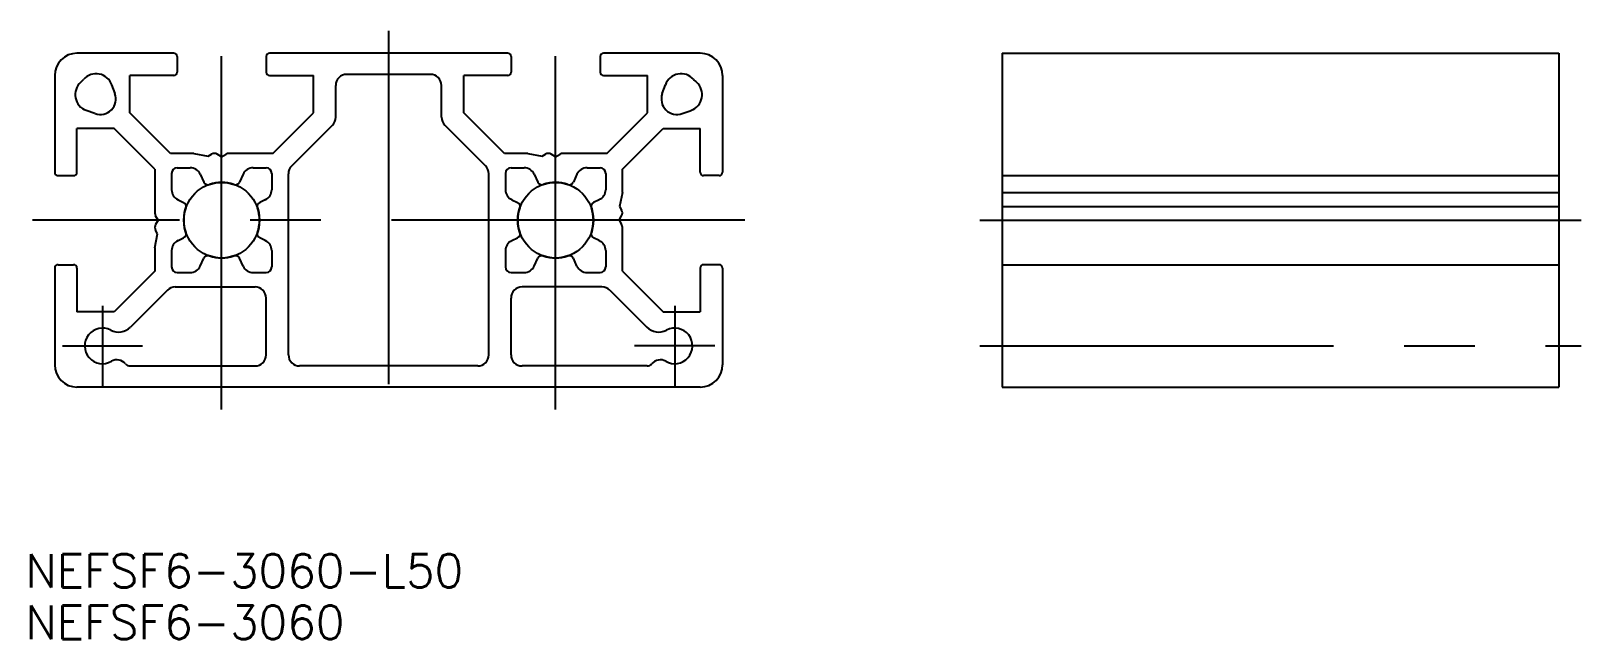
# Model space of a CAD drawing. Extents: x -32 to 107, y -38 to 17.
import ezdxf

# ---------------------------------------------------------------- set-up
doc = ezdxf.new("R2010")
doc.units = 0
doc.linetypes.add('CENTER', pattern=[50.8, 31.75, -6.35, 6.35, -6.35])
doc.linetypes.add('PHANTOM', pattern=[63.5, 31.75, -6.35, 6.35, -6.35, 6.35, -6.35])
doc.layers.get('0').update_dxf_attribs({"linetype": 'CONTINUOUS'})
doc.layers.add('CENTER', color=1, linetype='CENTER')
doc.styles.get("Standard").update_dxf_attribs({"font": 'txt.shx', "height": 3, "bigfont": 'bigfont.shx'})

# ---------------------------------------------------------------- blocks, each defined once
blk = doc.blocks.new('*U2')
at = {"color": 7, "linetype": 'CONTINUOUS'}
blk.add_text('NEFSF6-3060-L50', height=3, dxfattribs=at).set_placement((-32.64, -33))
blk = doc.blocks.new('*U3')
at = {"color": 7, "linetype": 'CONTINUOUS'}
blk.add_text('NEFSF6-3060', height=3, dxfattribs=at).set_placement((-32.64, -37.64))

msp = doc.modelspace()

# ---------------------------------------------------------------- linework, layer by layer
at = {"color": 7, "linetype": 'CONTINUOUS'}
for p, q in [((-19.3, 15), (-28, 15)), ((-19, 14.7), (-19, 13.3)), ((-11, 14.7), (-11, 13.3)), ((10.7, 15), (-10.7, 15)), ((11, 14.7), (11, 13.3)), ((19, 14.7), (19, 13.3)), ((28, 15), (19.3, 15)), ((55.13, 15), (105.13, 15)), ((55.13, 15), (55.13, -15)), ((105.13, 15), (105.13, -15)), ((-30, 13), (-30, 4.3)), ((-23.25, 9.66), (-23.25, 13)), ((-19.3, 13), (-23.25, 13)), ((-10.7, 13), (-6.75, 13)), ((-6.75, 9.66), (-6.75, 13)), ((3.75, 13.1), (-3.75, 13.1)), ((6.75, 9.66), (6.75, 13)), ((10.7, 13), (6.75, 13)), ((19.3, 13), (23.25, 13)), ((23.25, 9.66), (23.25, 13)), ((30, 13), (30, 4.3)), ((-24.58, 11.38), (-24.87, 12.17)), ((-4.75, 9.25), (-4.75, 12.1)), ((4.75, 9.25), (4.75, 12.1)), ((24.58, 11.38), (24.87, 12.17)), ((-26.38, 9.58), (-27.17, 9.87)), ((26.38, 9.58), (27.17, 9.87)), ((-19.59, 6), (-23.25, 9.66)), ((-10.41, 6), (-6.75, 9.66)), ((-8.71, 4.88), (-5.04, 8.54)), ((8.71, 4.88), (5.04, 8.54)), ((10.41, 6), (6.75, 9.66)), ((19.59, 6), (23.25, 9.66)), ((-24.66, 8.25), (-28, 8.25)), ((-28, 4.3), (-28, 8.25)), ((-21, 4.59), (-24.66, 8.25)), ((21, 4.59), (24.66, 8.25)), ((24.66, 8.25), (28, 8.25)), ((28, 4.3), (28, 8.25)), ((-17.5, 6), (-19.59, 6)), ((-17.5, 6), (-16.22, 5.75)), ((-16.22, 5.75), (-15.9, 5.93)), ((-15, 5.7), (-15.4, 5.93)), ((-15, 5.7), (-14.6, 5.93)), ((-10.41, 6), (-14.35, 6)), ((12.5, 6), (10.41, 6)), ((12.5, 6), (13.78, 5.75)), ((13.78, 5.75), (14.1, 5.93)), ((15, 5.7), (14.6, 5.93)), ((15, 5.7), (15.4, 5.93)), ((19.59, 6), (15.65, 6)), ((-21, 4.59), (-21, 0.65)), ((-19.5, 4.2), (-19.5, 2.74)), ((-19, 4.7), (-17.83, 4.7)), ((-12.17, 4.7), (-11, 4.7)), ((-10.5, 4.2), (-10.5, 2.74)), ((10.5, 4.2), (10.5, 2.74)), ((11, 4.7), (12.17, 4.7)), ((17.83, 4.7), (19, 4.7)), ((19.5, 4.2), (19.5, 2.74)), ((21, 2.5), (21, 4.59)), ((-29.7, 4), (-28.3, 4)), ((-16.92, 4.12), (-16.6, 3.42)), ((-13.08, 4.12), (-13.4, 3.42)), ((-9, -12.1), (-9, 4.17)), ((9, -12.1), (9, 4.17)), ((13.08, 4.12), (13.4, 3.42)), ((16.92, 4.12), (16.6, 3.42)), ((29.7, 4), (28.3, 4)), ((55.13, 4), (105.13, 4)), ((-18.92, 1.83), (-18.42, 1.6)), ((-11.08, 1.83), (-11.58, 1.6)), ((11.08, 1.83), (11.58, 1.6)), ((18.92, 1.83), (18.42, 1.6)), ((21, 2.5), (20.75, 1.22)), ((55.13, 2.5), (105.13, 2.5)), ((-20.7, 0), (-20.93, 0.4)), ((-20.7, 0), (-20.93, -0.4)), ((20.7, 0), (20.93, 0.4)), ((20.7, 0), (20.93, -0.4)), ((20.75, 1.22), (20.93, 0.9)), ((55.13, 1.22), (105.13, 1.22)), ((55.13, 0), (105.13, 0)), ((-21, -2.5), (-20.75, -1.22)), ((-20.75, -1.22), (-20.93, -0.9)), ((21, -4.59), (21, -0.65)), ((-21, -2.5), (-21, -4.59)), ((-19.5, -2.74), (-19.5, -4.2)), ((-18.92, -1.83), (-18.42, -1.6)), ((-11.08, -1.83), (-11.58, -1.6)), ((-10.5, -2.74), (-10.5, -4.2)), ((10.5, -2.74), (10.5, -4.2)), ((11.08, -1.83), (11.58, -1.6)), ((18.92, -1.83), (18.42, -1.6)), ((19.5, -2.74), (19.5, -4.2)), ((-29.7, -4), (-28.3, -4)), ((-16.92, -4.12), (-16.6, -3.42)), ((-13.08, -4.12), (-13.4, -3.42)), ((13.08, -4.12), (13.4, -3.42)), ((16.92, -4.12), (16.6, -3.42)), ((29.7, -4), (28.3, -4)), ((55.13, -4), (105.13, -4)), ((-30, -4.3), (-30, -13)), ((-28, -4.3), (-28, -8.25)), ((-21, -4.59), (-24.66, -8.25)), ((-19, -4.7), (-17.83, -4.7)), ((-12.17, -4.7), (-11, -4.7)), ((11, -4.7), (12.17, -4.7)), ((17.83, -4.7), (19, -4.7)), ((21, -4.59), (24.66, -8.25)), ((28, -4.3), (28, -8.25)), ((30, -4.3), (30, -13)), ((-19.88, -6.29), (-23.19, -9.61)), ((-19.17, -6), (-12, -6)), ((19.17, -6), (12, -6)), ((19.88, -6.29), (23.19, -9.61)), ((-24.66, -8.25), (-28, -8.25)), ((-11, -12.1), (-11, -7)), ((11, -12.1), (11, -7)), ((24.66, -8.25), (28, -8.25)), ((-23.24, -13.1), (-12, -13.1)), ((8, -13.1), (-8, -13.1)), ((23.24, -13.1), (12, -13.1)), ((28, -15), (-28, -15)), ((55.13, -15), (105.13, -15))]:
    msp.add_line(p, q, dxfattribs=at)
at = {"color": 3, "linetype": 'PHANTOM'}
for centre in [(-15, 0), (15, 0)]:
    msp.add_circle(centre, 3.4, dxfattribs=at)
at = {"color": 7, "linetype": 'CONTINUOUS'}
for centre, radius, start, end in [((-28, 13), 2, 90, 180), ((-19.3, 14.7), 0.3, 0, 90), ((-10.7, 14.7), 0.3, 90, 180), ((10.7, 14.7), 0.3, 0, 90), ((19.3, 14.7), 0.3, 90, 180), ((28, 13), 2, 0, 90), ((-30, 15), 3.5, 311.9598, 318.0402), ((-26.28, 11.66), 1.5, 20, 138.0402), ((-19.3, 13.3), 0.3, 270, 0), ((-10.7, 13.3), 0.3, 180, 270), ((-3.75, 12.1), 1, 90, 180), ((3.75, 12.1), 1, 0, 90), ((10.7, 13.3), 0.3, 270, 0), ((19.3, 13.3), 0.3, 180, 270), ((26.28, 11.66), 1.5, 41.9598, 160), ((30, 15), 3.5, 221.9598, 228.0402), ((-26.66, 11.28), 1.5, 131.9598, 250), ((-25.9, 10.9), 1.4, 250, 20), ((25.9, 10.9), 1.4, 160, 290), ((26.66, 11.28), 1.5, 290, 48.0402), ((-5.75, 9.25), 1, 315, 0), ((5.75, 9.25), 1, 180, 225), ((-15.65, 5.5), 0.5, 60, 120), ((-14.35, 5.5), 0.5, 90, 120), ((14.35, 5.5), 0.5, 60, 120), ((15.65, 5.5), 0.5, 90, 120), ((-29.7, 4.3), 0.3, 180, 270), ((-28.3, 4.3), 0.3, 270, 0), ((-19, 4.2), 0.5, 90, 180), ((-17.83, 3.7), 1, 25, 90), ((-12.17, 3.7), 1, 90, 155), ((-11, 4.2), 0.5, 0, 90), ((-8, 4.17), 1, 135, 180), ((8, 4.17), 1, 0, 45), ((11, 4.2), 0.5, 90, 180), ((12.17, 3.7), 1, 25, 90), ((17.83, 3.7), 1, 90, 155), ((19, 4.2), 0.5, 0, 90), ((28.3, 4.3), 0.3, 180, 270), ((29.7, 4.3), 0.3, 270, 0), ((-16.23, 3.59), 0.4, 205, 288.9577), ((-15, 0), 3.4, 71.0423, 108.9577), ((-13.77, 3.59), 0.4, 251.0423, 335), ((13.77, 3.59), 0.4, 205, 288.9577), ((15, 0), 3.4, 71.0423, 108.9577), ((16.23, 3.59), 0.4, 251.0423, 335), ((-18.5, 2.74), 1, 180, 245), ((-18.59, 1.23), 0.4, 341.0423, 65), ((-11.41, 1.23), 0.4, 115, 198.9577), ((-11.5, 2.74), 1, 295, 0), ((11.5, 2.74), 1, 180, 245), ((11.41, 1.23), 0.4, 341.0423, 65), ((18.59, 1.23), 0.4, 115, 198.9577), ((18.5, 2.74), 1, 295, 0), ((-20.5, 0.65), 0.5, 180, 210), ((-15, 0), 3.4, 161.0423, 198.9577), ((-15, 0), 3.4, 341.0423, 18.9577), ((15, 0), 3.4, 161.0423, 198.9577), ((15, 0), 3.4, 341.0423, 18.9577), ((20.5, 0.65), 0.5, 330, 30), ((-20.5, -0.65), 0.5, 150, 210), ((-18.59, -1.23), 0.4, 295, 18.9577), ((-11.41, -1.23), 0.4, 161.0423, 245), ((11.41, -1.23), 0.4, 295, 18.9577), ((18.59, -1.23), 0.4, 161.0423, 245), ((20.5, -0.65), 0.5, 0, 30), ((-18.5, -2.74), 1, 115, 180), ((-11.5, -2.74), 1, 0, 65), ((11.5, -2.74), 1, 115, 180), ((18.5, -2.74), 1, 0, 65), ((-29.7, -4.3), 0.3, 90, 180), ((-28.3, -4.3), 0.3, 0, 90), ((-17.83, -3.7), 1, 270, 335), ((-16.23, -3.59), 0.4, 71.0423, 155), ((-15, 0), 3.4, 251.0423, 288.9577), ((-13.77, -3.59), 0.4, 25, 108.9577), ((-12.17, -3.7), 1, 205, 270), ((12.17, -3.7), 1, 270, 335), ((13.77, -3.59), 0.4, 71.0423, 155), ((15, 0), 3.4, 251.0423, 288.9577), ((16.23, -3.59), 0.4, 25, 108.9577), ((17.83, -3.7), 1, 205, 270), ((28.3, -4.3), 0.3, 90, 180), ((29.7, -4.3), 0.3, 0, 90), ((-19, -4.2), 0.5, 180, 270), ((-11, -4.2), 0.5, 270, 0), ((11, -4.2), 0.5, 180, 270), ((19, -4.2), 0.5, 270, 0), ((-19.17, -7), 1, 90, 135), ((-12, -7), 1, 0, 90), ((12, -7), 1, 90, 180), ((19.17, -7), 1, 45, 90), ((-25.7, -11.3), 1.6, 62.5926, 300.0733), ((-24.26, -8.53), 1.52, 242.5926, 315), ((24.26, -8.53), 1.52, 225, 297.4074), ((25.7, -11.3), 1.6, 239.9267, 117.4074), ((-12, -12.1), 1, 270, 0), ((-8, -12.1), 1, 180, 270), ((8, -12.1), 1, 270, 0), ((12, -12.1), 1, 180, 270), ((-28, -13), 2, 180, 270), ((-24.4, -13.55), 1, 39.2965, 120.0733), ((-23.24, -12.6), 0.5, 219.2965, 270), ((23.24, -12.6), 0.5, 270, 320.7035), ((24.4, -13.55), 1, 59.9267, 140.7035), ((28, -13), 2, 270, 0)]:
    msp.add_arc(centre, radius, start, end, dxfattribs=at)
at = {"layer": 'CENTER', "color": 1, "linetype": 'CENTER'}
for p, q in [((-15, -17), (-15, 17)), ((0, 17), (0, -17)), ((15, -17), (15, 17)), ((32, 0), (-32, 0)), ((53.13, 0), (107.13, 0)), ((-25.7, -7.7), (-25.7, -14.9)), ((25.7, -7.7), (25.7, -14.9)), ((-29.3, -11.3), (-22.1, -11.3)), ((29.3, -11.3), (22.1, -11.3)), ((53.13, -11.3), (107.13, -11.3))]:
    msp.add_line(p, q, dxfattribs=at)

# ---------------------------------------------------------------- block references
at = {"color": 7, "linetype": 'CONTINUOUS'}
for name in ['*U2', '*U3']:
    msp.add_blockref(name, (0, 0), dxfattribs=at)

doc.saveas('drawing.dxf')
